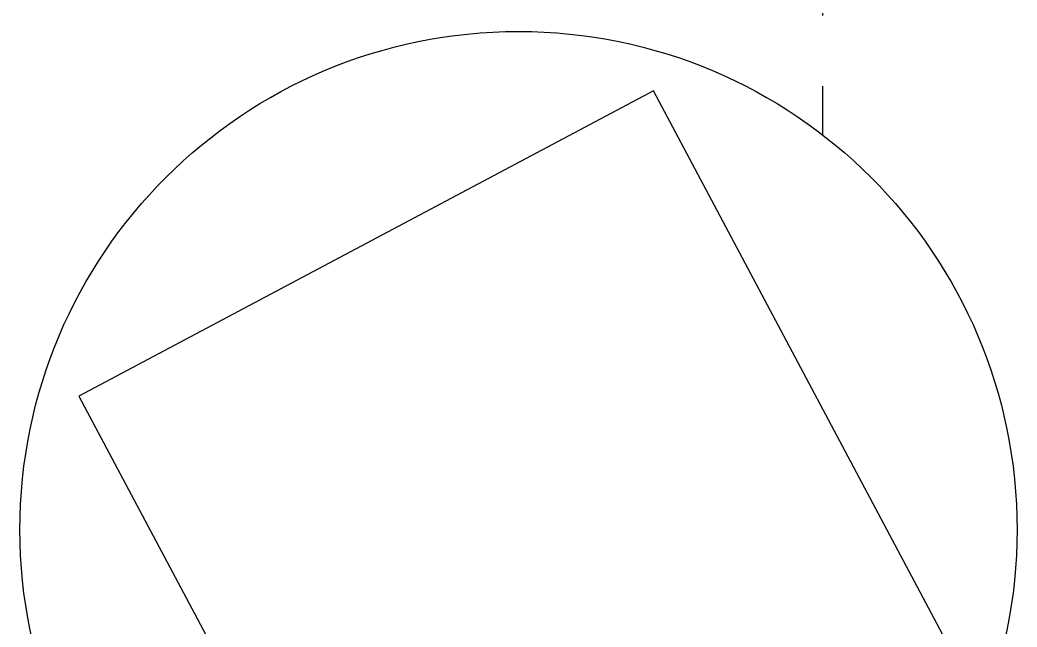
# Model space of a CAD drawing. Header units: millimetres. Extents: x -7718 to 421089, y 87466 to 341395.
# Drawn here: x 152946 to 154631, y 215344 to 216371 of the extents above; entities that cross this region are included whole.
import ezdxf

# ---------------------------------------------------------------- set-up
doc = ezdxf.new("R2010")
doc.units = ezdxf.units.MM
doc.header["$LTSCALE"] = 200
doc.header["$MEASUREMENT"] = 0
doc.linetypes.add('HID', pattern=[5, 3, -2])
doc.layers.add('e-plan', color=9, linetype='CONTINUOUS')

msp = doc.modelspace()

# ---------------------------------------------------------------- linework, layer by layer
at = {"layer": 'e-plan', "linetype": 'HID', "ltscale": 0.3}
msp.add_line((154302.6, 216858.6), (154302.6, 216176.4), dxfattribs=at)
at = {"layer": 'e-plan', "ltscale": 0.5}
for p, q in [((154016.8, 216251.2), (153045.6, 215734.8)), ((154533.2, 215280), (154016.8, 216251.2)), ((153045.6, 215734.8), (153562, 214763.5))]:
    msp.add_line(p, q, dxfattribs=at)
msp.add_circle((153788.6, 215508.9), 842.5, dxfattribs=at)

doc.saveas('drawing.dxf')
